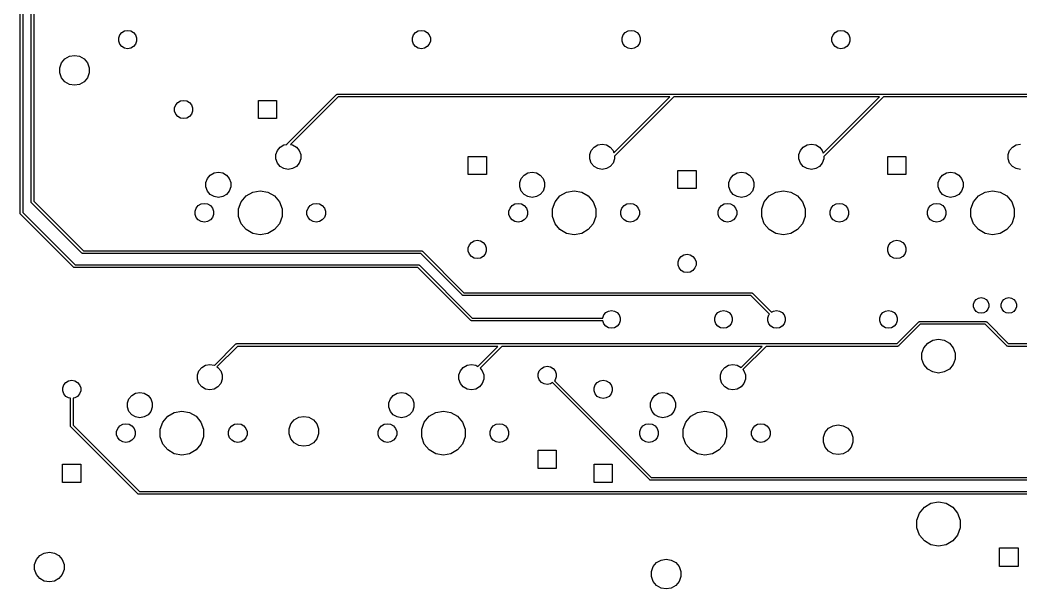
# Model space of a CAD drawing. Extents: x 45 to 336, y -254 to -147.
# Drawn here: x 45.3 to 136.1, y -254.1 to -202.5 of the extents above; entities that cross this region are included whole.
import ezdxf

# ---------------------------------------------------------------- set-up
doc = ezdxf.new("R2010")
doc.units = 0
doc.header["$MEASUREMENT"] = 0
doc.layers.add('BLACK', color=7, linetype='CONTINUOUS')

msp = doc.modelspace()

# ---------------------------------------------------------------- linework, layer by layer
at = {"layer": 'Black'}
for p, q in [((45.303, -203.01), (45.303, -178.626)), ((45.553, -178.626), (45.553, -203.01)), ((46.319, -206.312), (46.319, -178.88)), ((46.569, -178.88), (46.569, -206.312)), ((45.303, -220.028), (45.303, -203.01)), ((45.553, -203.01), (45.553, -219.976)), ((54.2639, -204.136), (54.3624, -203.866)), ((54.2639, -204.424), (54.2639, -204.136)), ((54.3624, -203.866), (54.5474, -203.645)), ((54.5474, -203.645), (54.7966, -203.501)), ((54.7966, -203.501), (55.08, -203.451)), ((55.08, -203.451), (55.3634, -203.501)), ((55.3634, -203.501), (55.6126, -203.645)), ((55.6126, -203.645), (55.7976, -203.866)), ((55.7976, -203.866), (55.8961, -204.136)), ((55.8961, -204.136), (55.8961, -204.424)), ((80.9339, -204.136), (81.0324, -203.866)), ((80.9339, -204.424), (80.9339, -204.136)), ((81.0324, -203.866), (81.2174, -203.645)), ((81.2174, -203.645), (81.4666, -203.501)), ((81.4666, -203.501), (81.75, -203.451)), ((81.75, -203.451), (82.0334, -203.501)), ((82.0334, -203.501), (82.2826, -203.645)), ((82.2826, -203.645), (82.4676, -203.866)), ((82.4676, -203.866), (82.5661, -204.136)), ((82.5661, -204.136), (82.5661, -204.424)), ((99.9839, -204.136), (100.082, -203.866)), ((99.9839, -204.424), (99.9839, -204.136)), ((100.082, -203.866), (100.267, -203.645)), ((100.267, -203.645), (100.517, -203.501)), ((100.517, -203.501), (100.8, -203.451)), ((100.8, -203.451), (101.083, -203.501)), ((101.083, -203.501), (101.333, -203.645)), ((101.333, -203.645), (101.518, -203.866)), ((101.518, -203.866), (101.616, -204.136)), ((101.616, -204.136), (101.616, -204.424)), ((119.034, -204.136), (119.132, -203.866)), ((119.034, -204.424), (119.034, -204.136)), ((119.132, -203.866), (119.317, -203.645)), ((119.317, -203.645), (119.567, -203.501)), ((119.567, -203.501), (119.85, -203.451)), ((119.85, -203.451), (120.133, -203.501)), ((120.133, -203.501), (120.383, -203.645)), ((120.383, -203.645), (120.568, -203.866)), ((120.568, -203.866), (120.666, -204.136)), ((120.666, -204.136), (120.666, -204.424)), ((54.3624, -204.694), (54.2639, -204.424)), ((54.5474, -204.915), (54.3624, -204.694)), ((54.7966, -205.059), (54.5474, -204.915)), ((55.08, -205.109), (54.7966, -205.059)), ((55.3634, -205.059), (55.08, -205.109)), ((55.6126, -204.915), (55.3634, -205.059)), ((55.7976, -204.694), (55.6126, -204.915)), ((55.8961, -204.424), (55.7976, -204.694)), ((81.0324, -204.694), (80.9339, -204.424)), ((81.2174, -204.915), (81.0324, -204.694)), ((81.4666, -205.059), (81.2174, -204.915)), ((81.75, -205.109), (81.4666, -205.059)), ((82.0334, -205.059), (81.75, -205.109)), ((82.2826, -204.915), (82.0334, -205.059)), ((82.4676, -204.694), (82.2826, -204.915)), ((82.5661, -204.424), (82.4676, -204.694)), ((100.082, -204.694), (99.9839, -204.424)), ((100.267, -204.915), (100.082, -204.694)), ((100.517, -205.059), (100.267, -204.915)), ((100.8, -205.109), (100.517, -205.059)), ((101.083, -205.059), (100.8, -205.109)), ((101.333, -204.915), (101.083, -205.059)), ((101.518, -204.694), (101.333, -204.915)), ((101.616, -204.424), (101.518, -204.694)), ((119.132, -204.694), (119.034, -204.424)), ((119.317, -204.915), (119.132, -204.694)), ((119.567, -205.059), (119.317, -204.915)), ((119.85, -205.109), (119.567, -205.059)), ((120.133, -205.059), (119.85, -205.109)), ((120.383, -204.915), (120.133, -205.059)), ((120.568, -204.694), (120.383, -204.915)), ((120.666, -204.424), (120.568, -204.694)), ((49.0804, -206.396), (49.3829, -206.036)), ((49.3829, -206.036), (49.7905, -205.801)), ((49.7905, -205.801), (50.254, -205.719)), ((50.254, -205.719), (50.7175, -205.801)), ((50.7175, -205.801), (51.1251, -206.036)), ((51.1251, -206.036), (51.4276, -206.396)), ((46.319, -219.012), (46.319, -206.312)), ((46.569, -206.312), (46.569, -218.96)), ((48.9194, -206.839), (49.0804, -206.396)), ((48.9194, -207.309), (48.9194, -206.839)), ((51.4276, -206.396), (51.5886, -206.839)), ((51.5886, -206.839), (51.5886, -207.309)), ((49.0804, -207.752), (48.9194, -207.309)), ((49.3829, -208.112), (49.0804, -207.752)), ((51.4276, -207.752), (51.1251, -208.112)), ((51.5886, -207.309), (51.4276, -207.752)), ((49.7905, -208.347), (49.3829, -208.112)), ((50.254, -208.429), (49.7905, -208.347)), ((50.7175, -208.347), (50.254, -208.429)), ((51.1251, -208.112), (50.7175, -208.347)), ((69.5766, -213.737), (74.0416, -209.272)), ((74.1818, -209.485), (69.8598, -213.807)), ((74.0416, -209.272), (74.0461, -209.268)), ((74.0461, -209.268), (74.0497, -209.264)), ((74.0497, -209.264), (74.0638, -209.256)), ((74.0638, -209.256), (74.0772, -209.247)), ((74.0772, -209.247), (74.0825, -209.245)), ((74.0825, -209.245), (74.0872, -209.243)), ((74.0872, -209.243), (74.1033, -209.24)), ((74.1033, -209.24), (74.1191, -209.235)), ((74.1191, -209.235), (74.1246, -209.236)), ((74.1246, -209.236), (74.13, -209.235)), ((74.13, -209.235), (104.61, -209.235)), ((104.308, -209.485), (74.1818, -209.485)), ((99.2356, -214.558), (104.308, -209.485)), ((104.662, -209.485), (99.2949, -214.852)), ((104.61, -209.235), (123.66, -209.235)), ((123.358, -209.485), (104.662, -209.485)), ((118.249, -214.594), (123.358, -209.485)), ((123.712, -209.485), (118.295, -214.902)), ((123.66, -209.235), (131.28, -209.235)), ((131.28, -209.485), (123.712, -209.485)), ((131.28, -209.235), (142.71, -209.235)), ((142.408, -209.485), (131.28, -209.485)), ((59.3439, -210.486), (59.4424, -210.216)), ((59.3439, -210.774), (59.3439, -210.486)), ((59.4424, -210.216), (59.6274, -209.995)), ((59.6274, -209.995), (59.8766, -209.851)), ((59.8766, -209.851), (60.16, -209.801)), ((60.16, -209.801), (60.4434, -209.851)), ((60.4434, -209.851), (60.6926, -209.995)), ((60.6926, -209.995), (60.8776, -210.216)), ((60.8776, -210.216), (60.9761, -210.486)), ((60.9761, -210.486), (60.9761, -210.774)), ((66.9545, -211.456), (66.9545, -209.804)), ((66.9545, -209.804), (68.6055, -209.804)), ((68.6055, -209.804), (68.6055, -211.456)), ((59.4424, -211.044), (59.3439, -210.774)), ((59.6274, -211.265), (59.4424, -211.044)), ((59.8766, -211.409), (59.6274, -211.265)), ((60.16, -211.459), (59.8766, -211.409)), ((60.4434, -211.409), (60.16, -211.459)), ((60.6926, -211.265), (60.4434, -211.409)), ((60.8776, -211.044), (60.6926, -211.265)), ((60.9761, -210.774), (60.8776, -211.044)), ((68.6055, -211.456), (66.9545, -211.456)), ((68.6714, -214.346), (68.9275, -214.041)), ((68.9275, -214.041), (69.2726, -213.842)), ((69.2726, -213.842), (69.5455, -213.794)), ((69.5455, -213.794), (69.5475, -213.782)), ((69.5475, -213.782), (69.5503, -213.777)), ((69.5503, -213.777), (69.5517, -213.772)), ((69.5517, -213.772), (69.5611, -213.759)), ((69.5611, -213.759), (69.5692, -213.745)), ((69.5692, -213.745), (69.5735, -213.741)), ((69.5735, -213.741), (69.5766, -213.737)), ((69.8598, -213.807), (70.0574, -213.842)), ((70.0574, -213.842), (70.4025, -214.041)), ((70.4025, -214.041), (70.6586, -214.346)), ((97.1714, -214.346), (97.4275, -214.041)), ((97.4275, -214.041), (97.7726, -213.842)), ((97.7726, -213.842), (98.165, -213.773)), ((98.165, -213.773), (98.5574, -213.842)), ((98.5574, -213.842), (98.9025, -214.041)), ((98.9025, -214.041), (99.1586, -214.346)), ((116.171, -214.346), (116.427, -214.041)), ((116.427, -214.041), (116.773, -213.842)), ((116.773, -213.842), (117.165, -213.773)), ((117.165, -213.773), (117.557, -213.842)), ((117.557, -213.842), (117.903, -214.041)), ((117.903, -214.041), (118.159, -214.346)), ((135.171, -214.346), (135.427, -214.041)), ((135.427, -214.041), (135.773, -213.842)), ((135.773, -213.842), (136.165, -213.773)), ((68.5351, -214.721), (68.6714, -214.346)), ((68.5351, -215.119), (68.5351, -214.721)), ((68.6714, -215.494), (68.5351, -215.119)), ((70.6586, -214.346), (70.7949, -214.721)), ((70.7949, -215.119), (70.6586, -215.494)), ((70.7949, -214.721), (70.7949, -215.119)), ((86.0045, -216.535), (86.0045, -214.885)), ((86.0045, -214.885), (87.6555, -214.885)), ((87.6555, -214.885), (87.6555, -216.535)), ((97.0351, -214.721), (97.1714, -214.346)), ((97.0351, -215.119), (97.0351, -214.721)), ((97.1714, -215.494), (97.0351, -215.119)), ((99.1586, -214.346), (99.2356, -214.558)), ((99.2949, -215.119), (99.1586, -215.494)), ((99.2949, -214.852), (99.2949, -215.119)), ((116.035, -214.721), (116.171, -214.346)), ((116.035, -215.119), (116.035, -214.721)), ((116.171, -215.494), (116.035, -215.119)), ((118.159, -214.346), (118.249, -214.594)), ((118.295, -215.119), (118.159, -215.494)), ((118.295, -214.902), (118.295, -215.119)), ((124.104, -216.535), (124.104, -214.885)), ((124.104, -214.885), (125.755, -214.885)), ((125.755, -214.885), (125.755, -216.535)), ((135.035, -214.721), (135.171, -214.346)), ((135.035, -215.119), (135.035, -214.721)), ((135.171, -215.494), (135.035, -215.119)), ((68.9275, -215.799), (68.6714, -215.494)), ((69.2726, -215.998), (68.9275, -215.799)), ((69.665, -216.067), (69.2726, -215.998)), ((70.0574, -215.998), (69.665, -216.067)), ((70.4025, -215.799), (70.0574, -215.998)), ((70.6586, -215.494), (70.4025, -215.799)), ((97.4275, -215.799), (97.1714, -215.494)), ((97.7726, -215.998), (97.4275, -215.799)), ((98.165, -216.067), (97.7726, -215.998)), ((98.5574, -215.998), (98.165, -216.067)), ((98.9025, -215.799), (98.5574, -215.998)), ((99.1586, -215.494), (98.9025, -215.799)), ((116.427, -215.799), (116.171, -215.494)), ((116.773, -215.998), (116.427, -215.799)), ((117.165, -216.067), (116.773, -215.998)), ((117.557, -215.998), (117.165, -216.067)), ((117.903, -215.799), (117.557, -215.998)), ((118.159, -215.494), (117.903, -215.799)), ((135.427, -215.799), (135.171, -215.494)), ((135.773, -215.998), (135.427, -215.799)), ((136.165, -216.067), (135.773, -215.998)), ((62.1851, -217.261), (62.3214, -216.886)), ((62.3214, -216.886), (62.5775, -216.581)), ((62.5775, -216.581), (62.9226, -216.382)), ((62.9226, -216.382), (63.315, -216.313)), ((63.315, -216.313), (63.7074, -216.382)), ((63.7074, -216.382), (64.0525, -216.581)), ((64.0525, -216.581), (64.3086, -216.886)), ((64.3086, -216.886), (64.4449, -217.261)), ((87.6555, -216.535), (86.0045, -216.535)), ((90.6851, -217.261), (90.8214, -216.886)), ((90.8214, -216.886), (91.0775, -216.581)), ((91.0775, -216.581), (91.4226, -216.382)), ((91.4226, -216.382), (91.815, -216.313)), ((91.815, -216.313), (92.2074, -216.382)), ((92.2074, -216.382), (92.5525, -216.581)), ((92.5525, -216.581), (92.8086, -216.886)), ((92.8086, -216.886), (92.9449, -217.261)), ((105.054, -217.805), (105.054, -216.154)), ((105.054, -216.154), (106.706, -216.154)), ((106.706, -216.154), (106.706, -217.805)), ((109.685, -217.261), (109.821, -216.886)), ((109.821, -216.886), (110.077, -216.581)), ((110.077, -216.581), (110.423, -216.382)), ((110.423, -216.382), (110.815, -216.313)), ((110.815, -216.313), (111.207, -216.382)), ((111.207, -216.382), (111.553, -216.581)), ((111.553, -216.581), (111.809, -216.886)), ((111.809, -216.886), (111.945, -217.261)), ((125.755, -216.535), (124.104, -216.535)), ((128.685, -217.261), (128.821, -216.886)), ((128.821, -216.886), (129.077, -216.581)), ((129.077, -216.581), (129.423, -216.382)), ((129.423, -216.382), (129.815, -216.313)), ((129.815, -216.313), (130.207, -216.382)), ((130.207, -216.382), (130.553, -216.581)), ((130.553, -216.581), (130.809, -216.886)), ((130.809, -216.886), (130.945, -217.261)), ((62.1851, -217.659), (62.1851, -217.261)), ((62.3214, -218.034), (62.1851, -217.659)), ((64.4449, -217.659), (64.3086, -218.034)), ((64.4449, -217.261), (64.4449, -217.659)), ((90.6851, -217.659), (90.6851, -217.261)), ((90.8214, -218.034), (90.6851, -217.659)), ((92.9449, -217.659), (92.8086, -218.034)), ((92.9449, -217.261), (92.9449, -217.659)), ((106.706, -217.805), (105.054, -217.805)), ((109.685, -217.659), (109.685, -217.261)), ((109.821, -218.034), (109.685, -217.659)), ((111.945, -217.659), (111.809, -218.034)), ((111.945, -217.261), (111.945, -217.659)), ((128.685, -217.659), (128.685, -217.261)), ((128.821, -218.034), (128.685, -217.659)), ((130.945, -217.659), (130.809, -218.034)), ((130.945, -217.261), (130.945, -217.659)), ((62.5775, -218.339), (62.3214, -218.034)), ((62.9226, -218.538), (62.5775, -218.339)), ((63.315, -218.607), (62.9226, -218.538)), ((63.7074, -218.538), (63.315, -218.607)), ((64.0525, -218.339), (63.7074, -218.538)), ((64.3086, -218.034), (64.0525, -218.339)), ((65.3916, -218.999), (65.8384, -218.467)), ((65.8384, -218.467), (66.4404, -218.119)), ((66.4404, -218.119), (67.125, -217.998)), ((67.125, -217.998), (67.8096, -218.119)), ((67.8096, -218.119), (68.4115, -218.467)), ((68.4115, -218.467), (68.8584, -218.999)), ((91.0775, -218.339), (90.8214, -218.034)), ((91.4226, -218.538), (91.0775, -218.339)), ((91.815, -218.607), (91.4226, -218.538)), ((92.2074, -218.538), (91.815, -218.607)), ((92.5525, -218.339), (92.2074, -218.538)), ((92.8086, -218.034), (92.5525, -218.339)), ((93.8916, -218.999), (94.3384, -218.467)), ((94.3384, -218.467), (94.9404, -218.119)), ((94.9404, -218.119), (95.625, -217.998)), ((95.625, -217.998), (96.3096, -218.119)), ((96.3096, -218.119), (96.9115, -218.467)), ((96.9115, -218.467), (97.3584, -218.999)), ((110.077, -218.339), (109.821, -218.034)), ((110.423, -218.538), (110.077, -218.339)), ((110.815, -218.607), (110.423, -218.538)), ((111.207, -218.538), (110.815, -218.607)), ((111.553, -218.339), (111.207, -218.538)), ((111.809, -218.034), (111.553, -218.339)), ((112.892, -218.999), (113.338, -218.467)), ((113.338, -218.467), (113.94, -218.119)), ((113.94, -218.119), (114.625, -217.998)), ((114.625, -217.998), (115.31, -218.119)), ((115.31, -218.119), (115.912, -218.467)), ((115.912, -218.467), (116.358, -218.999)), ((129.077, -218.339), (128.821, -218.034)), ((129.423, -218.538), (129.077, -218.339)), ((129.815, -218.607), (129.423, -218.538)), ((130.207, -218.538), (129.815, -218.607)), ((130.553, -218.339), (130.207, -218.538)), ((130.809, -218.034), (130.553, -218.339)), ((131.892, -218.999), (132.338, -218.467)), ((132.338, -218.467), (132.94, -218.119)), ((132.94, -218.119), (133.625, -217.998)), ((133.625, -217.998), (134.31, -218.119)), ((134.31, -218.119), (134.912, -218.467)), ((134.912, -218.467), (135.358, -218.999)), ((46.32, -219.017), (46.319, -219.012)), ((46.3195, -219.023), (46.32, -219.017)), ((46.3237, -219.039), (46.3195, -219.023)), ((46.3265, -219.055), (46.3237, -219.039)), ((46.3293, -219.06), (46.3265, -219.055)), ((46.3307, -219.065), (46.3293, -219.06)), ((46.3401, -219.078), (46.3307, -219.065)), ((46.3482, -219.092), (46.3401, -219.078)), ((46.3525, -219.096), (46.3482, -219.092)), ((46.3556, -219.1), (46.3525, -219.096)), ((50.9276, -223.672), (46.3556, -219.1)), ((46.569, -218.96), (51.0678, -223.459)), ((61.2038, -219.852), (61.3053, -219.573)), ((61.3053, -219.573), (61.496, -219.346)), ((61.496, -219.346), (61.7529, -219.197)), ((61.7529, -219.197), (62.045, -219.146)), ((62.045, -219.146), (62.3371, -219.197)), ((62.3371, -219.197), (62.594, -219.346)), ((62.594, -219.346), (62.7847, -219.573)), ((62.7847, -219.573), (62.8862, -219.852)), ((65.1539, -219.652), (65.3916, -218.999)), ((65.1539, -220.348), (65.1539, -219.652)), ((68.8584, -218.999), (69.0961, -219.652)), ((69.0961, -219.652), (69.0961, -220.348)), ((71.3638, -219.852), (71.4653, -219.573)), ((71.4653, -219.573), (71.656, -219.346)), ((71.656, -219.346), (71.9129, -219.197)), ((71.9129, -219.197), (72.205, -219.146)), ((72.205, -219.146), (72.4971, -219.197)), ((72.4971, -219.197), (72.754, -219.346)), ((72.754, -219.346), (72.9447, -219.573)), ((72.9447, -219.573), (73.0462, -219.852)), ((89.7038, -219.852), (89.8053, -219.573)), ((89.8053, -219.573), (89.996, -219.346)), ((89.996, -219.346), (90.2529, -219.197)), ((90.2529, -219.197), (90.545, -219.146)), ((90.545, -219.146), (90.8371, -219.197)), ((90.8371, -219.197), (91.094, -219.346)), ((91.094, -219.346), (91.2847, -219.573)), ((91.2847, -219.573), (91.3862, -219.852)), ((93.6539, -219.652), (93.8916, -218.999)), ((93.6539, -220.348), (93.6539, -219.652)), ((97.3584, -218.999), (97.5961, -219.652)), ((97.5961, -219.652), (97.5961, -220.348)), ((99.8638, -219.852), (99.9653, -219.573)), ((99.9653, -219.573), (100.156, -219.346)), ((100.156, -219.346), (100.413, -219.197)), ((100.413, -219.197), (100.705, -219.146)), ((100.705, -219.146), (100.997, -219.197)), ((100.997, -219.197), (101.254, -219.346)), ((101.254, -219.346), (101.445, -219.573)), ((101.445, -219.573), (101.546, -219.852)), ((108.704, -219.852), (108.805, -219.573)), ((108.805, -219.573), (108.996, -219.346)), ((108.996, -219.346), (109.253, -219.197)), ((109.253, -219.197), (109.545, -219.146)), ((109.545, -219.146), (109.837, -219.197)), ((109.837, -219.197), (110.094, -219.346)), ((110.094, -219.346), (110.285, -219.573)), ((110.285, -219.573), (110.386, -219.852)), ((112.654, -219.652), (112.892, -218.999)), ((112.654, -220.348), (112.654, -219.652)), ((116.358, -218.999), (116.596, -219.652)), ((116.596, -219.652), (116.596, -220.348)), ((118.864, -219.852), (118.965, -219.573)), ((118.965, -219.573), (119.156, -219.346)), ((119.156, -219.346), (119.413, -219.197)), ((119.413, -219.197), (119.705, -219.146)), ((119.705, -219.146), (119.997, -219.197)), ((119.997, -219.197), (120.254, -219.346)), ((120.254, -219.346), (120.445, -219.573)), ((120.445, -219.573), (120.546, -219.852)), ((127.704, -219.852), (127.805, -219.573)), ((127.805, -219.573), (127.996, -219.346)), ((127.996, -219.346), (128.253, -219.197)), ((128.253, -219.197), (128.545, -219.146)), ((128.545, -219.146), (128.837, -219.197)), ((128.837, -219.197), (129.094, -219.346)), ((129.094, -219.346), (129.285, -219.573)), ((129.285, -219.573), (129.386, -219.852)), ((131.654, -219.652), (131.892, -218.999)), ((131.654, -220.348), (131.654, -219.652)), ((135.358, -218.999), (135.596, -219.652)), ((135.596, -219.652), (135.596, -220.348)), ((45.304, -220.033), (45.303, -220.028)), ((45.3035, -220.039), (45.304, -220.033)), ((45.3077, -220.055), (45.3035, -220.039)), ((45.3105, -220.071), (45.3077, -220.055)), ((45.3133, -220.076), (45.3105, -220.071)), ((45.3147, -220.081), (45.3133, -220.076)), ((45.3241, -220.094), (45.3147, -220.081)), ((45.3322, -220.108), (45.3241, -220.094)), ((45.3365, -220.112), (45.3322, -220.108)), ((45.3396, -220.116), (45.3365, -220.112)), ((50.1656, -224.942), (45.3396, -220.116)), ((45.553, -219.976), (50.3058, -224.729)), ((61.2038, -220.148), (61.2038, -219.852)), ((61.3053, -220.427), (61.2038, -220.148)), ((61.496, -220.654), (61.3053, -220.427)), ((61.7529, -220.803), (61.496, -220.654)), ((62.594, -220.654), (62.3371, -220.803)), ((62.7847, -220.427), (62.594, -220.654)), ((62.8862, -220.148), (62.7847, -220.427)), ((62.8862, -219.852), (62.8862, -220.148)), ((65.3916, -221.001), (65.1539, -220.348)), ((69.0961, -220.348), (68.8584, -221.001)), ((71.3638, -220.148), (71.3638, -219.852)), ((71.4653, -220.427), (71.3638, -220.148)), ((71.656, -220.654), (71.4653, -220.427)), ((71.9129, -220.803), (71.656, -220.654)), ((72.754, -220.654), (72.4971, -220.803)), ((72.9447, -220.427), (72.754, -220.654)), ((73.0462, -220.148), (72.9447, -220.427)), ((73.0462, -219.852), (73.0462, -220.148)), ((89.7038, -220.148), (89.7038, -219.852)), ((89.8053, -220.427), (89.7038, -220.148)), ((89.996, -220.654), (89.8053, -220.427)), ((90.2529, -220.803), (89.996, -220.654)), ((91.094, -220.654), (90.8371, -220.803)), ((91.2847, -220.427), (91.094, -220.654)), ((91.3862, -220.148), (91.2847, -220.427)), ((91.3862, -219.852), (91.3862, -220.148)), ((93.8916, -221.001), (93.6539, -220.348)), ((97.5961, -220.348), (97.3584, -221.001)), ((99.8638, -220.148), (99.8638, -219.852)), ((99.9653, -220.427), (99.8638, -220.148)), ((100.156, -220.654), (99.9653, -220.427)), ((100.413, -220.803), (100.156, -220.654)), ((101.254, -220.654), (100.997, -220.803)), ((101.445, -220.427), (101.254, -220.654)), ((101.546, -220.148), (101.445, -220.427)), ((101.546, -219.852), (101.546, -220.148)), ((108.704, -220.148), (108.704, -219.852)), ((108.805, -220.427), (108.704, -220.148)), ((108.996, -220.654), (108.805, -220.427)), ((109.253, -220.803), (108.996, -220.654)), ((110.094, -220.654), (109.837, -220.803)), ((110.285, -220.427), (110.094, -220.654)), ((110.386, -220.148), (110.285, -220.427)), ((110.386, -219.852), (110.386, -220.148)), ((112.892, -221.001), (112.654, -220.348)), ((116.596, -220.348), (116.358, -221.001)), ((118.864, -220.148), (118.864, -219.852)), ((118.965, -220.427), (118.864, -220.148)), ((119.156, -220.654), (118.965, -220.427)), ((119.413, -220.803), (119.156, -220.654)), ((120.254, -220.654), (119.997, -220.803)), ((120.445, -220.427), (120.254, -220.654)), ((120.546, -220.148), (120.445, -220.427)), ((120.546, -219.852), (120.546, -220.148)), ((127.704, -220.148), (127.704, -219.852)), ((127.805, -220.427), (127.704, -220.148)), ((127.996, -220.654), (127.805, -220.427)), ((128.253, -220.803), (127.996, -220.654)), ((129.094, -220.654), (128.837, -220.803)), ((129.285, -220.427), (129.094, -220.654)), ((129.386, -220.148), (129.285, -220.427)), ((129.386, -219.852), (129.386, -220.148)), ((131.892, -221.001), (131.654, -220.348)), ((135.596, -220.348), (135.358, -221.001)), ((62.045, -220.854), (61.7529, -220.803)), ((62.3371, -220.803), (62.045, -220.854)), ((65.8384, -221.533), (65.3916, -221.001)), ((66.4404, -221.881), (65.8384, -221.533)), ((68.4115, -221.533), (67.8096, -221.881)), ((68.8584, -221.001), (68.4115, -221.533)), ((72.205, -220.854), (71.9129, -220.803)), ((72.4971, -220.803), (72.205, -220.854)), ((90.545, -220.854), (90.2529, -220.803)), ((90.8371, -220.803), (90.545, -220.854)), ((94.3384, -221.533), (93.8916, -221.001)), ((94.9404, -221.881), (94.3384, -221.533)), ((96.9115, -221.533), (96.3096, -221.881)), ((97.3584, -221.001), (96.9115, -221.533)), ((100.705, -220.854), (100.413, -220.803)), ((100.997, -220.803), (100.705, -220.854)), ((109.545, -220.854), (109.253, -220.803)), ((109.837, -220.803), (109.545, -220.854)), ((113.338, -221.533), (112.892, -221.001)), ((113.94, -221.881), (113.338, -221.533)), ((115.912, -221.533), (115.31, -221.881)), ((116.358, -221.001), (115.912, -221.533)), ((119.705, -220.854), (119.413, -220.803)), ((119.997, -220.803), (119.705, -220.854)), ((128.545, -220.854), (128.253, -220.803)), ((128.837, -220.803), (128.545, -220.854)), ((132.338, -221.533), (131.892, -221.001)), ((132.94, -221.881), (132.338, -221.533)), ((134.912, -221.533), (134.31, -221.881)), ((135.358, -221.001), (134.912, -221.533)), ((67.125, -222.002), (66.4404, -221.881)), ((67.8096, -221.881), (67.125, -222.002)), ((95.625, -222.002), (94.9404, -221.881)), ((96.3096, -221.881), (95.625, -222.002)), ((114.625, -222.002), (113.94, -221.881)), ((115.31, -221.881), (114.625, -222.002)), ((133.625, -222.002), (132.94, -221.881)), ((134.31, -221.881), (133.625, -222.002)), ((86.0139, -223.186), (86.1124, -222.916)), ((86.0139, -223.474), (86.0139, -223.186)), ((86.1124, -222.916), (86.2974, -222.695)), ((86.2974, -222.695), (86.5466, -222.551)), ((86.5466, -222.551), (86.83, -222.501)), ((86.83, -222.501), (87.1134, -222.551)), ((87.1134, -222.551), (87.3626, -222.695)), ((87.3626, -222.695), (87.5476, -222.916)), ((87.5476, -222.916), (87.6461, -223.186)), ((87.6461, -223.186), (87.6461, -223.474)), ((124.114, -223.186), (124.212, -222.916)), ((124.114, -223.474), (124.114, -223.186)), ((124.212, -222.916), (124.397, -222.695)), ((124.397, -222.695), (124.647, -222.551)), ((124.647, -222.551), (124.93, -222.501)), ((124.93, -222.501), (125.213, -222.551)), ((125.213, -222.551), (125.463, -222.695)), ((125.463, -222.695), (125.648, -222.916)), ((125.648, -222.916), (125.746, -223.186)), ((125.746, -223.186), (125.746, -223.474)), ((50.9321, -223.676), (50.9276, -223.672)), ((50.9357, -223.68), (50.9321, -223.676)), ((50.9498, -223.688), (50.9357, -223.68)), ((50.9632, -223.697), (50.9498, -223.688)), ((50.9685, -223.699), (50.9632, -223.697)), ((50.9732, -223.701), (50.9685, -223.699)), ((50.9893, -223.704), (50.9732, -223.701)), ((51.0051, -223.709), (50.9893, -223.704)), ((51.0106, -223.708), (51.0051, -223.709)), ((51.016, -223.709), (51.0106, -223.708)), ((81.6982, -223.709), (51.016, -223.709)), ((51.0678, -223.459), (81.75, -223.459)), ((85.4716, -227.482), (81.6982, -223.709)), ((81.75, -223.459), (81.7554, -223.46)), ((81.7554, -223.46), (81.7609, -223.459)), ((81.7609, -223.459), (81.7767, -223.464)), ((81.7767, -223.464), (81.7928, -223.467)), ((81.7928, -223.467), (81.7975, -223.469)), ((81.7975, -223.469), (81.8028, -223.471)), ((81.8028, -223.471), (81.8162, -223.48)), ((81.8162, -223.48), (81.8303, -223.488)), ((81.8303, -223.488), (81.8339, -223.492)), ((81.8339, -223.492), (81.8384, -223.496)), ((81.8384, -223.496), (85.6118, -227.269)), ((86.1124, -223.744), (86.0139, -223.474)), ((86.2974, -223.965), (86.1124, -223.744)), ((86.5466, -224.109), (86.2974, -223.965)), ((86.83, -224.159), (86.5466, -224.109)), ((87.1134, -224.109), (86.83, -224.159)), ((87.3626, -223.965), (87.1134, -224.109)), ((87.5476, -223.744), (87.3626, -223.965)), ((87.6461, -223.474), (87.5476, -223.744)), ((105.064, -224.456), (105.162, -224.186)), ((105.162, -224.186), (105.347, -223.965)), ((105.347, -223.965), (105.597, -223.821)), ((105.597, -223.821), (105.88, -223.771)), ((105.88, -223.771), (106.163, -223.821)), ((106.163, -223.821), (106.413, -223.965)), ((106.413, -223.965), (106.598, -224.186)), ((106.598, -224.186), (106.696, -224.456)), ((124.212, -223.744), (124.114, -223.474)), ((124.397, -223.965), (124.212, -223.744)), ((124.647, -224.109), (124.397, -223.965)), ((124.93, -224.159), (124.647, -224.109)), ((125.213, -224.109), (124.93, -224.159)), ((125.463, -223.965), (125.213, -224.109)), ((125.648, -223.744), (125.463, -223.965)), ((125.746, -223.474), (125.648, -223.744)), ((50.1701, -224.946), (50.1656, -224.942)), ((50.1737, -224.95), (50.1701, -224.946)), ((50.1878, -224.958), (50.1737, -224.95)), ((50.2012, -224.967), (50.1878, -224.958)), ((50.2065, -224.969), (50.2012, -224.967)), ((50.2112, -224.971), (50.2065, -224.969)), ((50.2273, -224.974), (50.2112, -224.971)), ((50.2431, -224.979), (50.2273, -224.974)), ((50.2486, -224.978), (50.2431, -224.979)), ((50.254, -224.979), (50.2486, -224.978)), ((81.4442, -224.979), (50.254, -224.979)), ((50.3058, -224.729), (81.496, -224.729)), ((86.2336, -229.768), (81.4442, -224.979)), ((81.496, -224.729), (81.5014, -224.73)), ((81.5014, -224.73), (81.5069, -224.729)), ((81.5069, -224.729), (81.5227, -224.734)), ((81.5227, -224.734), (81.5388, -224.737)), ((81.5388, -224.737), (81.5435, -224.739)), ((81.5435, -224.739), (81.5488, -224.741)), ((81.5488, -224.741), (81.5622, -224.75)), ((81.5622, -224.75), (81.5763, -224.758)), ((81.5763, -224.758), (81.5799, -224.762)), ((81.5799, -224.762), (81.5844, -224.766)), ((81.5844, -224.766), (86.3738, -229.555)), ((105.064, -224.744), (105.064, -224.456)), ((105.162, -225.014), (105.064, -224.744)), ((105.347, -225.235), (105.162, -225.014)), ((106.598, -225.014), (106.413, -225.235)), ((106.696, -224.744), (106.598, -225.014)), ((106.696, -224.456), (106.696, -224.744)), ((105.597, -225.379), (105.347, -225.235)), ((105.88, -225.429), (105.597, -225.379)), ((106.163, -225.379), (105.88, -225.429)), ((106.413, -225.235), (106.163, -225.379)), ((85.4761, -227.486), (85.4716, -227.482)), ((85.4797, -227.49), (85.4761, -227.486)), ((85.4938, -227.498), (85.4797, -227.49)), ((85.5072, -227.507), (85.4938, -227.498)), ((85.5125, -227.509), (85.5072, -227.507)), ((85.5172, -227.511), (85.5125, -227.509)), ((85.5333, -227.514), (85.5172, -227.511)), ((85.5491, -227.519), (85.5333, -227.514)), ((85.5546, -227.518), (85.5491, -227.519)), ((85.56, -227.519), (85.5546, -227.518)), ((110.706, -227.519), (85.56, -227.519)), ((85.6118, -227.269), (110.706, -227.269)), ((110.706, -227.269), (111.722, -227.269)), ((111.67, -227.519), (110.706, -227.519)), ((113.366, -229.215), (111.67, -227.519)), ((111.722, -227.269), (111.727, -227.27)), ((111.727, -227.27), (111.733, -227.269)), ((111.733, -227.269), (111.749, -227.274)), ((111.749, -227.274), (111.765, -227.277)), ((111.765, -227.277), (111.77, -227.279)), ((111.77, -227.279), (111.775, -227.281)), ((111.775, -227.281), (111.788, -227.29)), ((111.788, -227.29), (111.802, -227.298)), ((111.802, -227.298), (111.806, -227.302)), ((111.806, -227.302), (111.81, -227.306)), ((111.81, -227.306), (113.541, -229.036)), ((131.981, -228.059), (132.138, -227.872)), ((132.138, -227.872), (132.35, -227.75)), ((132.35, -227.75), (132.59, -227.707)), ((132.59, -227.707), (132.83, -227.75)), ((132.83, -227.75), (133.042, -227.872)), ((133.042, -227.872), (133.199, -228.059)), ((134.481, -228.059), (134.638, -227.872)), ((134.638, -227.872), (134.85, -227.75)), ((134.85, -227.75), (135.09, -227.707)), ((135.09, -227.707), (135.33, -227.75)), ((135.33, -227.75), (135.542, -227.872)), ((135.542, -227.872), (135.699, -228.059)), ((131.898, -228.288), (131.981, -228.059)), ((131.898, -228.532), (131.898, -228.288)), ((131.981, -228.761), (131.898, -228.532)), ((132.138, -228.948), (131.981, -228.761)), ((133.199, -228.761), (133.042, -228.948)), ((133.199, -228.059), (133.282, -228.288)), ((133.282, -228.532), (133.199, -228.761)), ((133.282, -228.288), (133.282, -228.532)), ((134.398, -228.288), (134.481, -228.059)), ((134.398, -228.532), (134.398, -228.288)), ((134.481, -228.761), (134.398, -228.532)), ((134.638, -228.948), (134.481, -228.761)), ((135.699, -228.761), (135.542, -228.948)), ((135.699, -228.059), (135.782, -228.288)), ((135.782, -228.532), (135.699, -228.761)), ((135.782, -228.288), (135.782, -228.532)), ((86.3738, -229.555), (98.2311, -229.555)), ((98.2311, -229.541), (98.3261, -229.28)), ((98.2311, -229.555), (98.2311, -229.541)), ((98.3261, -229.28), (98.5047, -229.067)), ((98.5047, -229.067), (98.7453, -228.928)), ((98.7453, -228.928), (99.0189, -228.88)), ((99.0189, -228.88), (99.0251, -228.88)), ((99.0251, -228.88), (99.2987, -228.928)), ((99.2987, -228.928), (99.5393, -229.067)), ((99.5393, -229.067), (99.7179, -229.28)), ((99.7179, -229.28), (99.8129, -229.541)), ((99.8129, -229.541), (99.8129, -229.819)), ((108.391, -229.541), (108.487, -229.278)), ((108.391, -229.819), (108.391, -229.541)), ((108.487, -229.278), (108.666, -229.065)), ((108.666, -229.065), (108.907, -228.925)), ((108.907, -228.925), (109.182, -228.877)), ((109.182, -228.877), (109.457, -228.925)), ((109.457, -228.925), (109.698, -229.065)), ((109.698, -229.065), (109.877, -229.278)), ((109.877, -229.278), (109.973, -229.541)), ((109.973, -229.541), (109.973, -229.819)), ((113.217, -229.541), (113.313, -229.278)), ((113.217, -229.819), (113.217, -229.541)), ((113.313, -229.278), (113.366, -229.215)), ((113.541, -229.036), (113.733, -228.925)), ((113.733, -228.925), (114.008, -228.877)), ((114.008, -228.877), (114.283, -228.925)), ((114.283, -228.925), (114.524, -229.065)), ((114.524, -229.065), (114.703, -229.278)), ((114.703, -229.278), (114.799, -229.541)), ((114.799, -229.541), (114.799, -229.819)), ((123.377, -229.541), (123.472, -229.28)), ((123.377, -229.819), (123.377, -229.541)), ((123.472, -229.28), (123.651, -229.067)), ((123.651, -229.067), (123.891, -228.928)), ((123.891, -228.928), (124.165, -228.88)), ((124.165, -228.88), (124.171, -228.88)), ((124.171, -228.88), (124.445, -228.928)), ((124.445, -228.928), (124.685, -229.067)), ((124.685, -229.067), (124.864, -229.28)), ((124.864, -229.28), (124.959, -229.541)), ((124.959, -229.541), (124.959, -229.819)), ((132.35, -229.07), (132.138, -228.948)), ((132.59, -229.113), (132.35, -229.07)), ((132.83, -229.07), (132.59, -229.113)), ((133.042, -228.948), (132.83, -229.07)), ((134.85, -229.07), (134.638, -228.948)), ((135.09, -229.113), (134.85, -229.07)), ((135.33, -229.07), (135.09, -229.113)), ((135.542, -228.948), (135.33, -229.07)), ((86.2381, -229.772), (86.2336, -229.768)), ((86.2417, -229.776), (86.2381, -229.772)), ((86.2558, -229.784), (86.2417, -229.776)), ((86.2692, -229.793), (86.2558, -229.784)), ((86.2745, -229.795), (86.2692, -229.793)), ((86.2792, -229.797), (86.2745, -229.795)), ((86.2953, -229.8), (86.2792, -229.797)), ((86.3111, -229.805), (86.2953, -229.8)), ((86.3166, -229.804), (86.3111, -229.805)), ((86.322, -229.805), (86.3166, -229.804)), ((98.2311, -229.805), (86.322, -229.805)), ((98.2311, -229.819), (98.2311, -229.805)), ((98.3261, -230.08), (98.2311, -229.819)), ((98.5047, -230.293), (98.3261, -230.08)), ((98.7453, -230.432), (98.5047, -230.293)), ((99.0189, -230.48), (98.7453, -230.432)), ((99.0251, -230.48), (99.0189, -230.48)), ((99.2987, -230.432), (99.0251, -230.48)), ((99.5393, -230.293), (99.2987, -230.432)), ((99.7179, -230.08), (99.5393, -230.293)), ((99.8129, -229.819), (99.7179, -230.08)), ((108.487, -230.082), (108.391, -229.819)), ((108.666, -230.295), (108.487, -230.082)), ((108.907, -230.435), (108.666, -230.295)), ((109.182, -230.483), (108.907, -230.435)), ((109.457, -230.435), (109.182, -230.483)), ((109.698, -230.295), (109.457, -230.435)), ((109.877, -230.082), (109.698, -230.295)), ((109.973, -229.819), (109.877, -230.082)), ((113.313, -230.082), (113.217, -229.819)), ((113.492, -230.295), (113.313, -230.082)), ((113.733, -230.435), (113.492, -230.295)), ((114.008, -230.483), (113.733, -230.435)), ((114.283, -230.435), (114.008, -230.483)), ((114.524, -230.295), (114.283, -230.435)), ((114.703, -230.082), (114.524, -230.295)), ((114.799, -229.819), (114.703, -230.082)), ((123.472, -230.08), (123.377, -229.819)), ((123.651, -230.293), (123.472, -230.08)), ((123.891, -230.432), (123.651, -230.293)), ((124.165, -230.48), (123.891, -230.432)), ((124.171, -230.48), (124.165, -230.48)), ((124.445, -230.432), (124.171, -230.48)), ((124.685, -230.293), (124.445, -230.432)), ((124.864, -230.08), (124.685, -230.293)), ((124.959, -229.819), (124.864, -230.08)), ((124.948, -231.875), (126.912, -229.912)), ((127.052, -230.125), (125.088, -232.088)), ((126.912, -229.912), (126.916, -229.908)), ((126.916, -229.908), (126.92, -229.904)), ((126.92, -229.904), (126.934, -229.896)), ((126.934, -229.896), (126.947, -229.887)), ((126.947, -229.887), (126.952, -229.885)), ((126.952, -229.885), (126.957, -229.883)), ((126.957, -229.883), (126.973, -229.88)), ((126.973, -229.88), (126.989, -229.875)), ((126.989, -229.875), (126.995, -229.876)), ((126.995, -229.876), (127, -229.875)), ((127, -229.875), (133, -229.875)), ((132.948, -230.125), (127.052, -230.125)), ((134.912, -232.088), (132.948, -230.125)), ((133, -229.875), (133.005, -229.876)), ((133.005, -229.876), (133.011, -229.875)), ((133.011, -229.875), (133.027, -229.88)), ((133.027, -229.88), (133.043, -229.883)), ((133.043, -229.883), (133.048, -229.885)), ((133.048, -229.885), (133.053, -229.887)), ((133.053, -229.887), (133.066, -229.896)), ((133.066, -229.896), (133.08, -229.904)), ((133.08, -229.904), (133.084, -229.908)), ((133.084, -229.908), (133.088, -229.912)), ((133.088, -229.912), (135.052, -231.875)), ((128.189, -231.577), (128.712, -231.485)), ((128.712, -231.485), (129.235, -231.577)), ((62.9635, -233.86), (64.9116, -231.912)), ((65.0518, -232.125), (63.1876, -233.989)), ((64.9116, -231.912), (64.9161, -231.908)), ((64.9161, -231.908), (64.9197, -231.904)), ((64.9197, -231.904), (64.9338, -231.896)), ((64.9338, -231.896), (64.9472, -231.887)), ((64.9472, -231.887), (64.9525, -231.885)), ((64.9525, -231.885), (64.9572, -231.883)), ((64.9572, -231.883), (64.9733, -231.88)), ((64.9733, -231.88), (64.9891, -231.875)), ((64.9891, -231.875), (64.9946, -231.876)), ((64.9946, -231.876), (65, -231.875)), ((65, -231.875), (89, -231.875)), ((88.6982, -232.125), (65.0518, -232.125)), ((86.872, -233.951), (88.6982, -232.125)), ((89.0518, -232.125), (87.0769, -234.1)), ((89, -231.875), (95, -231.875)), ((95, -232.125), (89.0518, -232.125)), ((95, -231.875), (113, -231.875)), ((112.698, -232.125), (95, -232.125)), ((110.78, -234.044), (112.698, -232.125)), ((113.052, -232.125), (110.941, -234.236)), ((113, -231.875), (124.948, -231.875)), ((125, -232.125), (113.052, -232.125)), ((125.005, -232.124), (125, -232.125)), ((125.011, -232.125), (125.005, -232.124)), ((125.027, -232.12), (125.011, -232.125)), ((125.043, -232.117), (125.027, -232.12)), ((125.048, -232.115), (125.043, -232.117)), ((125.053, -232.113), (125.048, -232.115)), ((125.066, -232.104), (125.053, -232.113)), ((125.08, -232.096), (125.066, -232.104)), ((125.084, -232.092), (125.08, -232.096)), ((125.088, -232.088), (125.084, -232.092)), ((127.205, -232.749), (127.387, -232.25)), ((127.387, -232.25), (127.729, -231.843)), ((127.729, -231.843), (128.189, -231.577)), ((129.235, -231.577), (129.695, -231.843)), ((129.695, -231.843), (130.037, -232.25)), ((130.037, -232.25), (130.219, -232.749)), ((134.916, -232.092), (134.912, -232.088)), ((134.92, -232.096), (134.916, -232.092)), ((134.934, -232.104), (134.92, -232.096)), ((134.947, -232.113), (134.934, -232.104)), ((134.952, -232.115), (134.947, -232.113)), ((134.957, -232.117), (134.952, -232.115)), ((134.973, -232.12), (134.957, -232.117)), ((134.989, -232.125), (134.973, -232.12)), ((134.995, -232.124), (134.989, -232.125)), ((135, -232.125), (134.995, -232.124)), ((183.698, -232.125), (135, -232.125)), ((135.052, -231.875), (184, -231.875)), ((127.205, -233.281), (127.205, -232.749)), ((127.387, -233.78), (127.205, -233.281)), ((130.219, -233.281), (130.037, -233.78)), ((130.219, -232.749), (130.219, -233.281)), ((61.5464, -234.346), (61.8025, -234.041)), ((61.8025, -234.041), (62.1476, -233.842)), ((62.1476, -233.842), (62.54, -233.773)), ((62.54, -233.773), (62.9324, -233.842)), ((62.9324, -233.842), (62.9635, -233.86)), ((63.1876, -233.989), (63.2775, -234.041)), ((63.2775, -234.041), (63.5336, -234.346)), ((85.2964, -234.346), (85.5525, -234.041)), ((85.5525, -234.041), (85.8976, -233.842)), ((85.8976, -233.842), (86.29, -233.773)), ((86.29, -233.773), (86.6824, -233.842)), ((86.6824, -233.842), (86.872, -233.951)), ((87.0769, -234.1), (87.2836, -234.346)), ((92.4624, -234.346), (92.6474, -234.125)), ((92.6474, -234.125), (92.8966, -233.981)), ((92.8966, -233.981), (93.18, -233.931)), ((93.18, -233.931), (93.4634, -233.981)), ((93.4634, -233.981), (93.7126, -234.125)), ((93.7126, -234.125), (93.8976, -234.346)), ((109.046, -234.346), (109.302, -234.041)), ((109.302, -234.041), (109.648, -233.842)), ((109.648, -233.842), (110.04, -233.773)), ((110.04, -233.773), (110.432, -233.842)), ((110.432, -233.842), (110.778, -234.041)), ((110.778, -234.041), (110.78, -234.044)), ((110.941, -234.236), (111.034, -234.346)), ((127.729, -234.187), (127.387, -233.78)), ((128.189, -234.453), (127.729, -234.187)), ((129.695, -234.187), (129.235, -234.453)), ((130.037, -233.78), (129.695, -234.187)), ((61.4101, -234.721), (61.5464, -234.346)), ((61.4101, -235.119), (61.4101, -234.721)), ((61.5464, -235.494), (61.4101, -235.119)), ((63.5336, -234.346), (63.6699, -234.721)), ((63.6699, -235.119), (63.5336, -235.494)), ((63.6699, -234.721), (63.6699, -235.119)), ((85.1601, -234.721), (85.2964, -234.346)), ((85.1601, -235.119), (85.1601, -234.721)), ((85.2964, -235.494), (85.1601, -235.119)), ((87.2836, -234.346), (87.4199, -234.721)), ((87.4199, -235.119), (87.2836, -235.494)), ((87.4199, -234.721), (87.4199, -235.119)), ((92.3639, -234.616), (92.4624, -234.346)), ((92.3639, -234.904), (92.3639, -234.616)), ((92.4624, -235.174), (92.3639, -234.904)), ((92.6474, -235.395), (92.4624, -235.174)), ((93.8976, -235.174), (93.8399, -235.243)), ((93.8976, -234.346), (93.9961, -234.616)), ((93.9961, -234.904), (93.8976, -235.174)), ((93.9961, -234.616), (93.9961, -234.904)), ((108.91, -234.721), (109.046, -234.346)), ((108.91, -235.119), (108.91, -234.721)), ((109.046, -235.494), (108.91, -235.119)), ((111.034, -234.346), (111.17, -234.721)), ((111.17, -235.119), (111.034, -235.494)), ((111.17, -234.721), (111.17, -235.119)), ((128.712, -234.545), (128.189, -234.453)), ((129.235, -234.453), (128.712, -234.545)), ((49.1839, -235.886), (49.2824, -235.616)), ((49.1839, -236.174), (49.1839, -235.886)), ((49.2824, -235.616), (49.4674, -235.395)), ((49.4674, -235.395), (49.7166, -235.251)), ((49.7166, -235.251), (50, -235.201)), ((50, -235.201), (50.2834, -235.251)), ((50.2834, -235.251), (50.5326, -235.395)), ((50.5326, -235.395), (50.7176, -235.616)), ((50.7176, -235.616), (50.8161, -235.886)), ((50.8161, -235.886), (50.8161, -236.174)), ((61.8025, -235.799), (61.5464, -235.494)), ((62.1476, -235.998), (61.8025, -235.799)), ((62.54, -236.067), (62.1476, -235.998)), ((62.9324, -235.998), (62.54, -236.067)), ((63.2775, -235.799), (62.9324, -235.998)), ((63.5336, -235.494), (63.2775, -235.799)), ((85.5525, -235.799), (85.2964, -235.494)), ((85.8976, -235.998), (85.5525, -235.799)), ((86.29, -236.067), (85.8976, -235.998)), ((86.6824, -235.998), (86.29, -236.067)), ((87.0275, -235.799), (86.6824, -235.998)), ((87.2836, -235.494), (87.0275, -235.799)), ((92.8966, -235.539), (92.6474, -235.395)), ((93.18, -235.589), (92.8966, -235.539)), ((93.4634, -235.539), (93.18, -235.589)), ((93.6653, -235.422), (93.4634, -235.539)), ((102.49, -244.246), (93.6653, -235.422)), ((93.8399, -235.243), (102.63, -244.033)), ((97.4439, -235.886), (97.5424, -235.616)), ((97.4439, -236.174), (97.4439, -235.886)), ((97.5424, -235.616), (97.7274, -235.395)), ((97.7274, -235.395), (97.9766, -235.251)), ((97.9766, -235.251), (98.26, -235.201)), ((98.26, -235.201), (98.5434, -235.251)), ((98.5434, -235.251), (98.7926, -235.395)), ((98.7926, -235.395), (98.9776, -235.616)), ((98.9776, -235.616), (99.0761, -235.886)), ((99.0761, -235.886), (99.0761, -236.174)), ((109.302, -235.799), (109.046, -235.494)), ((109.648, -235.998), (109.302, -235.799)), ((110.04, -236.067), (109.648, -235.998)), ((110.432, -235.998), (110.04, -236.067)), ((110.778, -235.799), (110.432, -235.998)), ((111.034, -235.494), (110.778, -235.799)), ((49.2824, -236.444), (49.1839, -236.174)), ((49.4674, -236.665), (49.2824, -236.444)), ((49.7166, -236.809), (49.4674, -236.665)), ((49.875, -236.837), (49.7166, -236.809)), ((49.875, -239.332), (49.875, -236.837)), ((50.2834, -236.809), (50.125, -236.837)), ((50.125, -236.837), (50.125, -239.28)), ((50.5326, -236.665), (50.2834, -236.809)), ((50.7176, -236.444), (50.5326, -236.665)), ((50.8161, -236.174), (50.7176, -236.444)), ((55.0601, -237.261), (55.1964, -236.886)), ((55.1964, -236.886), (55.4525, -236.581)), ((55.4525, -236.581), (55.7976, -236.382)), ((55.7976, -236.382), (56.19, -236.313)), ((56.19, -236.313), (56.5824, -236.382)), ((56.5824, -236.382), (56.9275, -236.581)), ((56.9275, -236.581), (57.1836, -236.886)), ((57.1836, -236.886), (57.3199, -237.261)), ((78.8101, -237.261), (78.9464, -236.886)), ((78.9464, -236.886), (79.2025, -236.581)), ((79.2025, -236.581), (79.5476, -236.382)), ((79.5476, -236.382), (79.94, -236.313)), ((79.94, -236.313), (80.3324, -236.382)), ((80.3324, -236.382), (80.6775, -236.581)), ((80.6775, -236.581), (80.9336, -236.886)), ((80.9336, -236.886), (81.0699, -237.261)), ((97.5424, -236.444), (97.4439, -236.174)), ((97.7274, -236.665), (97.5424, -236.444)), ((97.9766, -236.809), (97.7274, -236.665)), ((98.26, -236.859), (97.9766, -236.809)), ((98.5434, -236.809), (98.26, -236.859)), ((98.7926, -236.665), (98.5434, -236.809)), ((98.9776, -236.444), (98.7926, -236.665)), ((99.0761, -236.174), (98.9776, -236.444)), ((102.56, -237.261), (102.696, -236.886)), ((102.696, -236.886), (102.952, -236.581)), ((102.952, -236.581), (103.298, -236.382)), ((103.298, -236.382), (103.69, -236.313)), ((103.69, -236.313), (104.082, -236.382)), ((104.082, -236.382), (104.428, -236.581)), ((104.428, -236.581), (104.684, -236.886)), ((104.684, -236.886), (104.82, -237.261)), ((55.0601, -237.659), (55.0601, -237.261)), ((55.1964, -238.034), (55.0601, -237.659)), ((57.3199, -237.659), (57.1836, -238.034)), ((57.3199, -237.261), (57.3199, -237.659)), ((78.8101, -237.659), (78.8101, -237.261)), ((78.9464, -238.034), (78.8101, -237.659)), ((81.0699, -237.659), (80.9336, -238.034)), ((81.0699, -237.261), (81.0699, -237.659)), ((102.56, -237.659), (102.56, -237.261)), ((102.696, -238.034), (102.56, -237.659)), ((104.82, -237.659), (104.684, -238.034)), ((104.82, -237.261), (104.82, -237.659)), ((55.4525, -238.339), (55.1964, -238.034)), ((55.7976, -238.538), (55.4525, -238.339)), ((56.19, -238.607), (55.7976, -238.538)), ((56.5824, -238.538), (56.19, -238.607)), ((56.9275, -238.339), (56.5824, -238.538)), ((57.1836, -238.034), (56.9275, -238.339)), ((58.2666, -238.999), (58.7134, -238.467)), ((58.7134, -238.467), (59.3154, -238.119)), ((59.3154, -238.119), (60, -237.998)), ((60, -237.998), (60.6846, -238.119)), ((60.6846, -238.119), (61.2865, -238.467)), ((61.2865, -238.467), (61.7334, -238.999)), ((69.9084, -239.162), (70.2109, -238.802)), ((70.2109, -238.802), (70.6185, -238.567)), ((70.6185, -238.567), (71.082, -238.485)), ((71.082, -238.485), (71.5455, -238.567)), ((71.5455, -238.567), (71.9531, -238.802)), ((71.9531, -238.802), (72.2556, -239.162)), ((79.2025, -238.339), (78.9464, -238.034)), ((79.5476, -238.538), (79.2025, -238.339)), ((79.94, -238.607), (79.5476, -238.538)), ((80.3324, -238.538), (79.94, -238.607)), ((80.6775, -238.339), (80.3324, -238.538)), ((80.9336, -238.034), (80.6775, -238.339)), ((82.0166, -238.999), (82.4634, -238.467)), ((82.4634, -238.467), (83.0654, -238.119)), ((83.0654, -238.119), (83.75, -237.998)), ((83.75, -237.998), (84.4346, -238.119)), ((84.4346, -238.119), (85.0365, -238.467)), ((85.0365, -238.467), (85.4834, -238.999)), ((102.952, -238.339), (102.696, -238.034)), ((103.298, -238.538), (102.952, -238.339)), ((103.69, -238.607), (103.298, -238.538)), ((104.082, -238.538), (103.69, -238.607)), ((104.428, -238.339), (104.082, -238.538)), ((104.684, -238.034), (104.428, -238.339)), ((105.767, -238.999), (106.213, -238.467)), ((106.213, -238.467), (106.815, -238.119)), ((106.815, -238.119), (107.5, -237.998)), ((107.5, -237.998), (108.185, -238.119)), ((108.185, -238.119), (108.787, -238.467)), ((108.787, -238.467), (109.233, -238.999)), ((49.876, -239.337), (49.875, -239.332)), ((49.8755, -239.343), (49.876, -239.337)), ((49.8797, -239.359), (49.8755, -239.343)), ((49.8825, -239.375), (49.8797, -239.359)), ((49.8853, -239.38), (49.8825, -239.375)), ((49.8867, -239.385), (49.8853, -239.38)), ((49.8961, -239.398), (49.8867, -239.385)), ((49.9042, -239.412), (49.8961, -239.398)), ((49.9085, -239.416), (49.9042, -239.412)), ((49.9116, -239.42), (49.9085, -239.416)), ((56.0076, -245.516), (49.9116, -239.42)), ((50.125, -239.28), (56.1478, -245.303)), ((54.0788, -239.852), (54.1803, -239.573)), ((54.1803, -239.573), (54.371, -239.346)), ((54.371, -239.346), (54.6279, -239.197)), ((54.6279, -239.197), (54.92, -239.146)), ((54.92, -239.146), (55.2121, -239.197)), ((55.2121, -239.197), (55.469, -239.346)), ((55.469, -239.346), (55.6597, -239.573)), ((55.6597, -239.573), (55.7612, -239.852)), ((58.0289, -239.652), (58.2666, -238.999)), ((58.0289, -240.348), (58.0289, -239.652)), ((61.7334, -238.999), (61.9711, -239.652)), ((61.9711, -239.652), (61.9711, -240.348)), ((64.2388, -239.852), (64.3403, -239.573)), ((64.3403, -239.573), (64.531, -239.346)), ((64.531, -239.346), (64.7879, -239.197)), ((64.7879, -239.197), (65.08, -239.146)), ((65.08, -239.146), (65.3721, -239.197)), ((65.3721, -239.197), (65.629, -239.346)), ((65.629, -239.346), (65.8197, -239.573)), ((65.8197, -239.573), (65.9212, -239.852)), ((69.7474, -239.605), (69.9084, -239.162)), ((69.7474, -240.075), (69.7474, -239.605)), ((72.2556, -239.162), (72.4166, -239.605)), ((72.4166, -239.605), (72.4166, -240.075)), ((77.8288, -239.852), (77.9303, -239.573)), ((77.9303, -239.573), (78.121, -239.346)), ((78.121, -239.346), (78.3779, -239.197)), ((78.3779, -239.197), (78.67, -239.146)), ((78.67, -239.146), (78.9621, -239.197)), ((78.9621, -239.197), (79.219, -239.346)), ((79.219, -239.346), (79.4097, -239.573)), ((79.4097, -239.573), (79.5112, -239.852)), ((81.7789, -239.652), (82.0166, -238.999)), ((81.7789, -240.348), (81.7789, -239.652)), ((85.4834, -238.999), (85.7211, -239.652)), ((85.7211, -239.652), (85.7211, -240.348)), ((87.9888, -239.852), (88.0903, -239.573)), ((88.0903, -239.573), (88.281, -239.346)), ((88.281, -239.346), (88.5379, -239.197)), ((88.5379, -239.197), (88.83, -239.146)), ((88.83, -239.146), (89.1221, -239.197)), ((89.1221, -239.197), (89.379, -239.346)), ((89.379, -239.346), (89.5697, -239.573)), ((89.5697, -239.573), (89.6712, -239.852)), ((101.579, -239.852), (101.68, -239.573)), ((101.68, -239.573), (101.871, -239.346)), ((101.871, -239.346), (102.128, -239.197)), ((102.128, -239.197), (102.42, -239.146)), ((102.42, -239.146), (102.712, -239.197)), ((102.712, -239.197), (102.969, -239.346)), ((102.969, -239.346), (103.16, -239.573)), ((103.16, -239.573), (103.261, -239.852)), ((105.529, -239.652), (105.767, -238.999)), ((105.529, -240.348), (105.529, -239.652)), ((109.233, -238.999), (109.471, -239.652)), ((109.471, -239.652), (109.471, -240.348)), ((111.739, -239.852), (111.84, -239.573)), ((111.84, -239.573), (112.031, -239.346)), ((112.031, -239.346), (112.288, -239.197)), ((112.288, -239.197), (112.58, -239.146)), ((112.58, -239.146), (112.872, -239.197)), ((112.872, -239.197), (113.129, -239.346)), ((113.129, -239.346), (113.32, -239.573)), ((113.32, -239.573), (113.421, -239.852)), ((118.422, -239.924), (118.725, -239.564)), ((118.725, -239.564), (119.133, -239.329)), ((119.133, -239.329), (119.596, -239.247)), ((119.596, -239.247), (120.059, -239.329)), ((120.059, -239.329), (120.467, -239.564)), ((120.467, -239.564), (120.77, -239.924)), ((54.0788, -240.148), (54.0788, -239.852)), ((54.1803, -240.427), (54.0788, -240.148)), ((54.371, -240.654), (54.1803, -240.427)), ((55.6597, -240.427), (55.469, -240.654)), ((55.7612, -240.148), (55.6597, -240.427)), ((55.7612, -239.852), (55.7612, -240.148)), ((58.2666, -241.001), (58.0289, -240.348)), ((61.9711, -240.348), (61.7334, -241.001)), ((64.2388, -240.148), (64.2388, -239.852)), ((64.3403, -240.427), (64.2388, -240.148)), ((64.531, -240.654), (64.3403, -240.427)), ((65.8197, -240.427), (65.629, -240.654)), ((65.9212, -240.148), (65.8197, -240.427)), ((65.9212, -239.852), (65.9212, -240.148)), ((69.9084, -240.518), (69.7474, -240.075)), ((70.2109, -240.878), (69.9084, -240.518)), ((72.2556, -240.518), (71.9531, -240.878)), ((72.4166, -240.075), (72.2556, -240.518)), ((77.8288, -240.148), (77.8288, -239.852)), ((77.9303, -240.427), (77.8288, -240.148)), ((78.121, -240.654), (77.9303, -240.427)), ((79.4097, -240.427), (79.219, -240.654)), ((79.5112, -240.148), (79.4097, -240.427)), ((79.5112, -239.852), (79.5112, -240.148)), ((82.0166, -241.001), (81.7789, -240.348)), ((85.7211, -240.348), (85.4834, -241.001)), ((87.9888, -240.148), (87.9888, -239.852)), ((88.0903, -240.427), (87.9888, -240.148)), ((88.281, -240.654), (88.0903, -240.427)), ((89.5697, -240.427), (89.379, -240.654)), ((89.6712, -240.148), (89.5697, -240.427)), ((89.6712, -239.852), (89.6712, -240.148)), ((101.579, -240.148), (101.579, -239.852)), ((101.68, -240.427), (101.579, -240.148)), ((101.871, -240.654), (101.68, -240.427)), ((103.16, -240.427), (102.969, -240.654)), ((103.261, -240.148), (103.16, -240.427)), ((103.261, -239.852), (103.261, -240.148)), ((105.767, -241.001), (105.529, -240.348)), ((109.471, -240.348), (109.233, -241.001)), ((111.739, -240.148), (111.739, -239.852)), ((111.84, -240.427), (111.739, -240.148)), ((112.031, -240.654), (111.84, -240.427)), ((113.32, -240.427), (113.129, -240.654)), ((113.421, -240.148), (113.32, -240.427)), ((113.421, -239.852), (113.421, -240.148)), ((118.261, -240.367), (118.422, -239.924)), ((118.261, -240.837), (118.261, -240.367)), ((120.77, -239.924), (120.931, -240.367)), ((120.931, -240.367), (120.931, -240.837)), ((54.6279, -240.803), (54.371, -240.654)), ((54.92, -240.854), (54.6279, -240.803)), ((55.2121, -240.803), (54.92, -240.854)), ((55.469, -240.654), (55.2121, -240.803)), ((58.7134, -241.533), (58.2666, -241.001)), ((59.3154, -241.881), (58.7134, -241.533)), ((61.2865, -241.533), (60.6846, -241.881)), ((61.7334, -241.001), (61.2865, -241.533)), ((64.7879, -240.803), (64.531, -240.654)), ((65.08, -240.854), (64.7879, -240.803)), ((65.3721, -240.803), (65.08, -240.854)), ((65.629, -240.654), (65.3721, -240.803)), ((70.6185, -241.113), (70.2109, -240.878)), ((71.082, -241.195), (70.6185, -241.113)), ((71.5455, -241.113), (71.082, -241.195)), ((71.9531, -240.878), (71.5455, -241.113)), ((78.3779, -240.803), (78.121, -240.654)), ((78.67, -240.854), (78.3779, -240.803)), ((78.9621, -240.803), (78.67, -240.854)), ((79.219, -240.654), (78.9621, -240.803)), ((82.4634, -241.533), (82.0166, -241.001)), ((83.0654, -241.881), (82.4634, -241.533)), ((85.0365, -241.533), (84.4346, -241.881)), ((85.4834, -241.001), (85.0365, -241.533)), ((88.5379, -240.803), (88.281, -240.654)), ((88.83, -240.854), (88.5379, -240.803)), ((89.1221, -240.803), (88.83, -240.854)), ((89.379, -240.654), (89.1221, -240.803)), ((102.128, -240.803), (101.871, -240.654)), ((102.42, -240.854), (102.128, -240.803)), ((102.712, -240.803), (102.42, -240.854)), ((102.969, -240.654), (102.712, -240.803)), ((106.213, -241.533), (105.767, -241.001)), ((106.815, -241.881), (106.213, -241.533)), ((108.787, -241.533), (108.185, -241.881)), ((109.233, -241.001), (108.787, -241.533)), ((112.288, -240.803), (112.031, -240.654)), ((112.58, -240.854), (112.288, -240.803)), ((112.872, -240.803), (112.58, -240.854)), ((113.129, -240.654), (112.872, -240.803)), ((118.422, -241.28), (118.261, -240.837)), ((118.725, -241.64), (118.422, -241.28)), ((120.77, -241.28), (120.467, -241.64)), ((120.931, -240.837), (120.77, -241.28)), ((60, -242.002), (59.3154, -241.881)), ((60.6846, -241.881), (60, -242.002)), ((83.75, -242.002), (83.0654, -241.881)), ((84.4346, -241.881), (83.75, -242.002)), ((92.3545, -243.206), (92.3545, -241.554)), ((92.3545, -241.554), (94.0055, -241.554)), ((94.0055, -241.554), (94.0055, -243.206)), ((107.5, -242.002), (106.815, -241.881)), ((108.185, -241.881), (107.5, -242.002)), ((119.133, -241.875), (118.725, -241.64)), ((119.596, -241.957), (119.133, -241.875)), ((120.059, -241.875), (119.596, -241.957)), ((120.467, -241.64), (120.059, -241.875)), ((49.1745, -244.475), (49.1745, -242.825)), ((49.1745, -242.825), (50.8255, -242.825)), ((50.8255, -242.825), (50.8255, -244.475)), ((94.0055, -243.206), (92.3545, -243.206)), ((97.4345, -244.475), (97.4345, -242.825)), ((97.4345, -242.825), (99.0855, -242.825)), ((99.0855, -242.825), (99.0855, -244.475)), ((102.494, -244.25), (102.49, -244.246)), ((102.498, -244.254), (102.494, -244.25)), ((102.512, -244.262), (102.498, -244.254)), ((102.525, -244.271), (102.512, -244.262)), ((102.53, -244.273), (102.525, -244.271)), ((102.535, -244.275), (102.53, -244.273)), ((102.63, -244.033), (122.39, -244.033)), ((122.39, -244.033), (147.282, -244.033)), ((50.8255, -244.475), (49.1745, -244.475)), ((99.0855, -244.475), (97.4345, -244.475)), ((102.551, -244.278), (102.535, -244.275)), ((102.567, -244.283), (102.551, -244.278)), ((102.573, -244.282), (102.567, -244.283)), ((102.578, -244.283), (102.573, -244.282)), ((122.39, -244.283), (102.578, -244.283)), ((147.23, -244.283), (122.39, -244.283)), ((56.0121, -245.52), (56.0076, -245.516)), ((56.0157, -245.524), (56.0121, -245.52)), ((56.0298, -245.532), (56.0157, -245.524)), ((56.0432, -245.541), (56.0298, -245.532)), ((56.0485, -245.543), (56.0432, -245.541)), ((56.0532, -245.545), (56.0485, -245.543)), ((56.0693, -245.548), (56.0532, -245.545)), ((56.0851, -245.553), (56.0693, -245.548)), ((56.0906, -245.552), (56.0851, -245.553)), ((56.096, -245.553), (56.0906, -245.552)), ((75.4, -245.553), (56.096, -245.553)), ((56.1478, -245.303), (75.4, -245.303)), ((75.4, -245.303), (127.47, -245.303)), ((127.47, -245.553), (75.4, -245.553)), ((127.47, -245.303), (147.266, -245.303)), ((147.266, -245.553), (127.47, -245.553)), ((126.979, -247.254), (127.425, -246.722)), ((127.425, -246.722), (128.027, -246.374)), ((128.027, -246.374), (128.712, -246.253)), ((128.712, -246.253), (129.397, -246.374)), ((129.397, -246.374), (129.999, -246.722)), ((129.999, -246.722), (130.445, -247.254)), ((126.741, -247.907), (126.979, -247.254)), ((126.741, -248.603), (126.741, -247.907)), ((130.445, -247.254), (130.683, -247.907)), ((130.683, -247.907), (130.683, -248.603)), ((126.979, -249.256), (126.741, -248.603)), ((130.683, -248.603), (130.445, -249.256)), ((127.425, -249.788), (126.979, -249.256)), ((130.445, -249.256), (129.999, -249.788)), ((128.027, -250.136), (127.425, -249.788)), ((128.712, -250.257), (128.027, -250.136)), ((129.397, -250.136), (128.712, -250.257)), ((129.999, -249.788), (129.397, -250.136)), ((134.24, -252.12), (134.24, -250.42)), ((134.24, -250.42), (135.94, -250.42)), ((135.94, -250.42), (135.94, -252.12)), ((46.6334, -251.924), (46.7944, -251.481)), ((46.7944, -251.481), (47.0969, -251.121)), ((47.0969, -251.121), (47.5045, -250.886)), ((47.5045, -250.886), (47.968, -250.804)), ((47.968, -250.804), (48.4315, -250.886)), ((48.4315, -250.886), (48.8391, -251.121)), ((48.8391, -251.121), (49.1416, -251.481)), ((49.1416, -251.481), (49.3026, -251.924)), ((103.104, -251.756), (103.512, -251.521)), ((103.512, -251.521), (103.975, -251.439)), ((103.975, -251.439), (104.438, -251.521)), ((104.438, -251.521), (104.846, -251.756)), ((46.6334, -252.394), (46.6334, -251.924)), ((46.7944, -252.837), (46.6334, -252.394)), ((49.3026, -252.394), (49.1416, -252.837)), ((49.3026, -251.924), (49.3026, -252.394)), ((102.64, -252.559), (102.801, -252.116)), ((102.801, -252.116), (103.104, -251.756)), ((104.846, -251.756), (105.149, -252.116)), ((105.149, -252.116), (105.31, -252.559)), ((135.94, -252.12), (134.24, -252.12)), ((47.0969, -253.197), (46.7944, -252.837)), ((47.5045, -253.432), (47.0969, -253.197)), ((48.8391, -253.197), (48.4315, -253.432)), ((49.1416, -252.837), (48.8391, -253.197)), ((102.64, -253.029), (102.64, -252.559)), ((102.801, -253.472), (102.64, -253.029)), ((105.31, -253.029), (105.149, -253.472)), ((105.31, -252.559), (105.31, -253.029)), ((47.968, -253.514), (47.5045, -253.432)), ((48.4315, -253.432), (47.968, -253.514)), ((103.104, -253.832), (102.801, -253.472)), ((103.512, -254.067), (103.104, -253.832)), ((103.975, -254.149), (103.512, -254.067)), ((104.438, -254.067), (103.975, -254.149)), ((104.846, -253.832), (104.438, -254.067)), ((105.149, -253.472), (104.846, -253.832))]:
    msp.add_line(p, q, dxfattribs=at)

doc.saveas('drawing.dxf')
